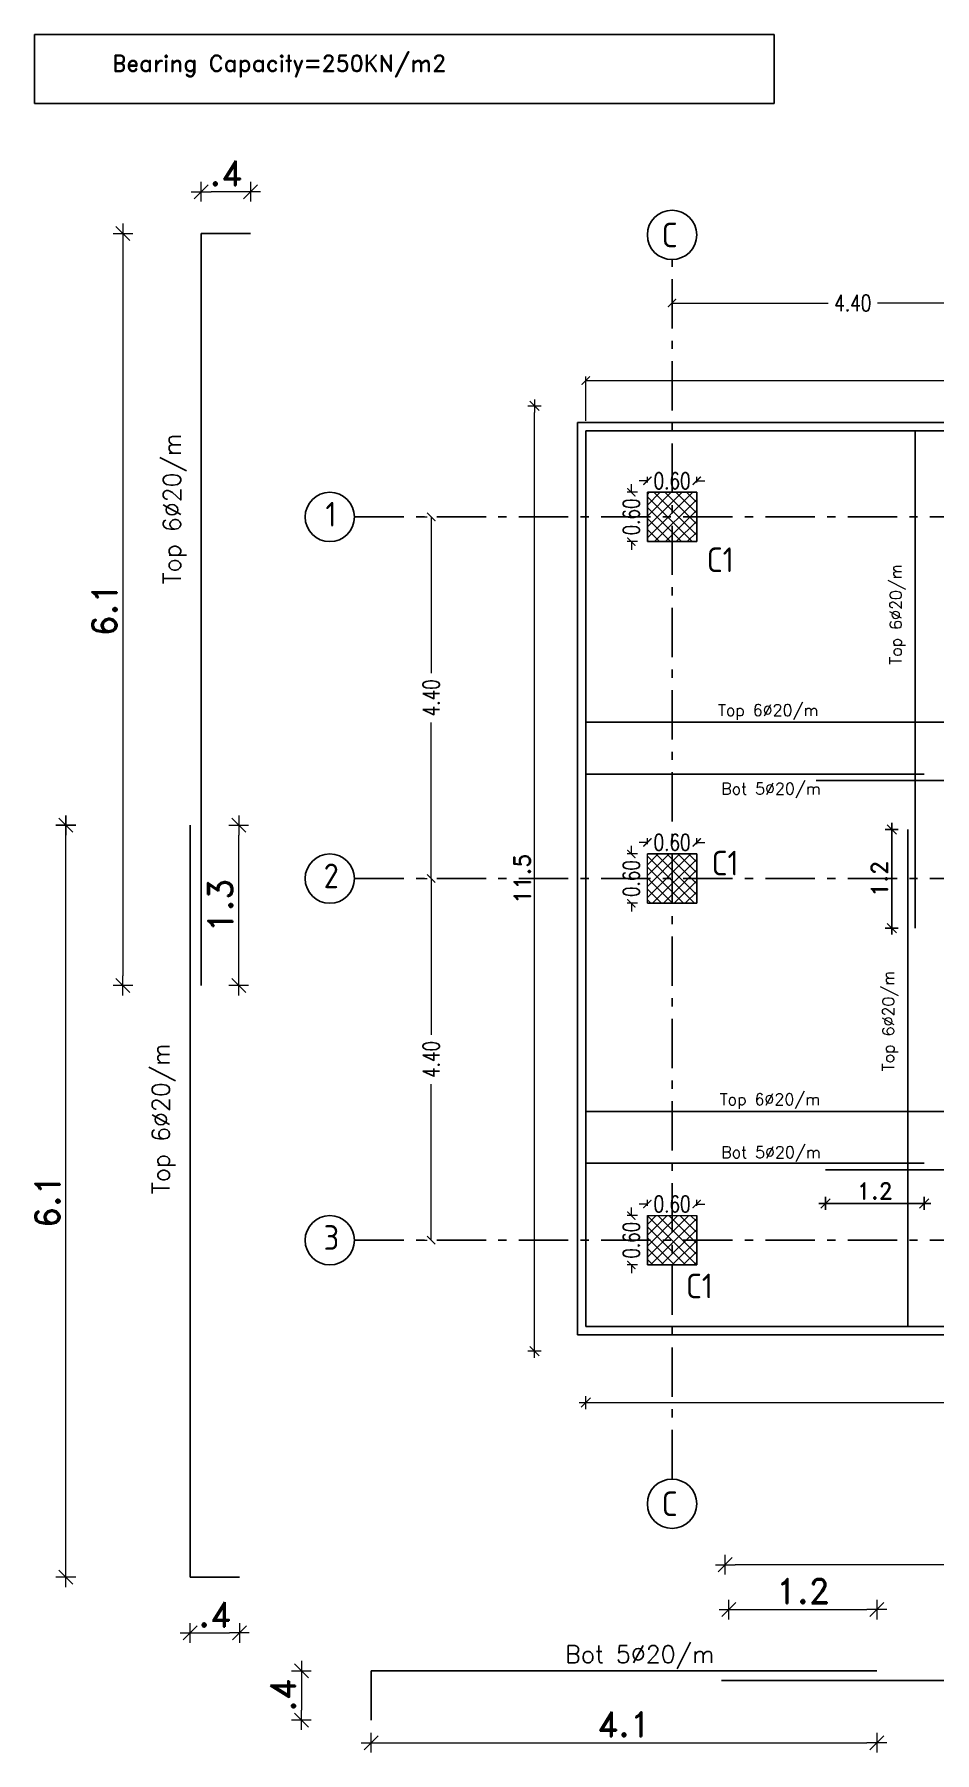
# Model space of a CAD drawing. Extents: x 166525 to 167198, y 178739 to 179747.
# Drawn here: x 166641.5 to 166652.45, y 179528.66 to 179549.57 of the extents above; entities that cross this region are included whole.
import ezdxf

# ---------------------------------------------------------------- set-up
doc = ezdxf.new("R2010")
doc.units = 0
doc.header["$MEASUREMENT"] = 0
doc.linetypes.add('ACAD_ISO10W100', pattern=[18, 12, -3, 0, -3])
doc.linetypes.add('AUSGEZOGEN', pattern=[0])
doc.layers.get('0').update_dxf_attribs({"linetype": 'CONTINUOUS'})
doc.layers.get('DEFPOINTS').update_dxf_attribs({"linetype": 'CONTINUOUS'})
for name, color, linetype in [('axis', 8, 'ACAD_ISO10W100'), ('BEAM-DIM', 4, 'CONTINUOUS'), ('EBENE0', 7, 'AUSGEZOGEN'), ('HATSH', 252, 'CONTINUOUS'), ('outdim', 42, 'CONTINUOUS')]:
    doc.layers.add(name, color=color, linetype=linetype)
doc.layers.add('BEAM', color=6, linetype='CONTINUOUS', lineweight=13)
doc.styles.add('DIM', font='simplex.shx', dxfattribs={"width": 0.75})
doc.styles.add('ISO8', font='iso8')
doc.styles.add('ROMAND10', font='ROMAND.shx', dxfattribs={"height": 0.2})
doc.styles.add('ROMANS', font='romans.shx')
doc.dimstyles.new('1-100-layout', dxfattribs={"dimtxt": 0.2, "dimasz": 0.08, "dimexe": 0.18, "dimexo": 0.0625, "dimgap": 0.05, "dimtad": 1, "dimzin": 12, "dimdsep": 46, "dimtxsty": 'ROMAND10', "dimblk": '2', "dimcen": 0, "dimdle": 0.15, "dimse1": 1, "dimse2": 1, "dimclrd": 256, "dimclre": 9, "dimclrt": 1, "dimazin": 0, "dimtfac": 1, "dimtix": 1, "dimtofl": 0, "dimtmove": 2, "dimatfit": 0, "dimldrblk": '2', "dimfxl": 1, "dimtolj": 1, "dimtzin": 0, "dimlwd": -1, "dimlwe": -1, "dimarcsym": 0})
doc.dimstyles.new('MUTASIM', dxfattribs={"dimscale": 0.9995, "dimtxt": 0.2, "dimasz": 0.1, "dimexe": 0.05, "dimexo": 0.12, "dimgap": 0.05, "dimtad": 0, "dimzin": 0, "dimdsep": 46, "dimtxsty": 'DIM', "dimblk": 'ARCHTICK', "dimcen": 0.09, "dimclrd": 35, "dimclre": 33, "dimclrt": 256, "dimazin": 0, "dimtfac": 1, "dimtofl": 0, "dimtmove": 1, "dimatfit": 3, "dimfxl": 0.18, "dimtolj": 1, "dimtzin": 0, "dimlwd": 13, "dimlwe": 9, "dimarcsym": 0})
pattern_1 = [(45, (160731.91862, 180621.71945), (-0.0662912607, 0.0662912607), []), (135, (160731.91862, 180621.71945), (-0.0662912607, -0.0662912607), [])]

# ---------------------------------------------------------------- blocks, each defined once
blk = doc.blocks.new('_ARCHTICK')
at = {"color": 0, "linetype": 'ByBlock', "const_width": 0.15}
blk.add_lwpolyline([(-0.5, -0.5), (0.5, 0.5)], dxfattribs=at)
blk = doc.blocks.new('*D757')
at = {"layer": 'BEAM', "color": 35, "lineweight": 13, "transparency": 16777216}
for p, q in [((166648.959, 179544.135), (166648.859, 179544.135)), ((166649.559, 179544.135), (166649.659, 179544.135))]:
    blk.add_line(p, q, dxfattribs=at)
at = {"layer": 'BEAM', "color": 33, "lineweight": 9, "transparency": 16777216}
for p, q in [((166648.959, 179544.115), (166648.959, 179544.185)), ((166649.559, 179544.115), (166649.559, 179544.185))]:
    blk.add_line(p, q, dxfattribs=at)
at = {"layer": 'DEFPOINTS', "color": 0, "transparency": 16777216}
for p in [(166649.559, 179544.135), (166648.959, 179543.995), (166649.559, 179543.995)]:
    blk.add_point(p, dxfattribs=at)
at = {"layer": 'BEAM', "color": 35, "lineweight": 13, "transparency": 16777216, "xscale": 0.09995000000000001, "yscale": 0.09995000000000001, "zscale": 0.09995000000000001}
blk.add_blockref('_ARCHTICK', (166648.959, 179544.135), dxfattribs=at)
at = {"layer": 'BEAM', "color": 35, "lineweight": 13, "transparency": 16777216, "xscale": 0.09995000000000001, "yscale": 0.09995000000000001, "zscale": 0.09995000000000001, "rotation": 180}
blk.add_blockref('_ARCHTICK', (166649.559, 179544.135), dxfattribs=at)
at = {"layer": 'BEAM', "transparency": 16777216, "insert": (166649.259, 179544.135), "char_height": 0.1999, "attachment_point": 5, "style": 'DIM'}
blk.add_mtext('\\A1;0.60', dxfattribs=at)
blk = doc.blocks.new('*D758')
at = {"layer": 'BEAM', "color": 33, "lineweight": 9, "transparency": 16777216}
for p, q in [((166648.839, 179543.995), (166648.714, 179543.995)), ((166648.839, 179543.395), (166648.714, 179543.395))]:
    blk.add_line(p, q, dxfattribs=at)
at = {"layer": 'BEAM', "color": 35, "lineweight": 13, "transparency": 16777216}
for p, q in [((166648.764, 179543.995), (166648.764, 179544.095)), ((166648.764, 179543.395), (166648.764, 179543.295))]:
    blk.add_line(p, q, dxfattribs=at)
at = {"layer": 'DEFPOINTS', "color": 0, "transparency": 16777216}
for p in [(166648.764, 179543.995), (166648.959, 179543.995), (166648.959, 179543.395)]:
    blk.add_point(p, dxfattribs=at)
at = {"layer": 'BEAM', "color": 35, "lineweight": 13, "transparency": 16777216, "xscale": 0.09995000000000001, "yscale": 0.09995000000000001, "zscale": 0.09995000000000001}
for p, rotation in [((166648.764, 179543.995), 270), ((166648.764, 179543.395), 90)]:
    blk.add_blockref('_ARCHTICK', p, dxfattribs=dict(at, rotation=rotation))
at = {"layer": 'BEAM', "transparency": 16777216, "insert": (166648.764, 179543.695), "char_height": 0.1999, "attachment_point": 5, "rotation": 90, "style": 'DIM'}
blk.add_mtext('\\A1;0.60', dxfattribs=at)
blk = doc.blocks.new('*D747')
at = {"layer": 'BEAM', "color": 33, "lineweight": 9, "transparency": 16777216}
for p, q in [((166648.959, 179535.315), (166648.959, 179535.385)), ((166649.559, 179535.315), (166649.559, 179535.385))]:
    blk.add_line(p, q, dxfattribs=at)
at = {"layer": 'BEAM', "color": 35, "lineweight": 13, "transparency": 16777216}
for p, q in [((166648.959, 179535.335), (166648.859, 179535.335)), ((166649.559, 179535.335), (166649.659, 179535.335))]:
    blk.add_line(p, q, dxfattribs=at)
at = {"layer": 'DEFPOINTS', "color": 0, "transparency": 16777216}
for p in [(166648.959, 179535.195), (166649.559, 179535.335), (166649.559, 179535.195)]:
    blk.add_point(p, dxfattribs=at)
at = {"layer": 'BEAM', "color": 35, "lineweight": 13, "transparency": 16777216, "xscale": 0.09995000000000001, "yscale": 0.09995000000000001, "zscale": 0.09995000000000001}
blk.add_blockref('_ARCHTICK', (166648.959, 179535.335), dxfattribs=at)
at = {"layer": 'BEAM', "color": 35, "lineweight": 13, "transparency": 16777216, "xscale": 0.09995000000000001, "yscale": 0.09995000000000001, "zscale": 0.09995000000000001, "rotation": 180}
blk.add_blockref('_ARCHTICK', (166649.559, 179535.335), dxfattribs=at)
at = {"layer": 'BEAM', "transparency": 16777216, "insert": (166649.259, 179535.335), "char_height": 0.1999, "attachment_point": 5, "style": 'DIM'}
blk.add_mtext('\\A1;0.60', dxfattribs=at)
blk = doc.blocks.new('*D748')
at = {"layer": 'BEAM', "color": 33, "lineweight": 9, "transparency": 16777216}
for p, q in [((166648.839, 179535.195), (166648.714, 179535.195)), ((166648.839, 179534.595), (166648.714, 179534.595))]:
    blk.add_line(p, q, dxfattribs=at)
at = {"layer": 'BEAM', "color": 35, "lineweight": 13, "transparency": 16777216}
for p, q in [((166648.764, 179535.195), (166648.764, 179535.295)), ((166648.764, 179534.595), (166648.764, 179534.495))]:
    blk.add_line(p, q, dxfattribs=at)
at = {"layer": 'DEFPOINTS', "color": 0, "transparency": 16777216}
for p in [(166648.764, 179535.195), (166648.959, 179535.195), (166648.959, 179534.595)]:
    blk.add_point(p, dxfattribs=at)
at = {"layer": 'BEAM', "color": 35, "lineweight": 13, "transparency": 16777216, "xscale": 0.09995000000000001, "yscale": 0.09995000000000001, "zscale": 0.09995000000000001}
for p, rotation in [((166648.764, 179535.195), 270), ((166648.764, 179534.595), 90)]:
    blk.add_blockref('_ARCHTICK', p, dxfattribs=dict(at, rotation=rotation))
at = {"layer": 'BEAM', "transparency": 16777216, "insert": (166648.764, 179534.895), "char_height": 0.1999, "attachment_point": 5, "rotation": 90, "style": 'DIM'}
blk.add_mtext('\\A1;0.60', dxfattribs=at)
blk = doc.blocks.new('*D749')
at = {"layer": 'BEAM', "color": 35, "lineweight": 13, "transparency": 16777216}
for p, q in [((166648.959, 179539.735), (166648.859, 179539.735)), ((166649.559, 179539.735), (166649.659, 179539.735))]:
    blk.add_line(p, q, dxfattribs=at)
at = {"layer": 'BEAM', "color": 33, "lineweight": 9, "transparency": 16777216}
for p, q in [((166648.959, 179539.715), (166648.959, 179539.785)), ((166649.559, 179539.715), (166649.559, 179539.785))]:
    blk.add_line(p, q, dxfattribs=at)
at = {"layer": 'DEFPOINTS', "color": 0, "transparency": 16777216}
for p in [(166649.559, 179539.735), (166648.959, 179539.595), (166649.559, 179539.595)]:
    blk.add_point(p, dxfattribs=at)
at = {"layer": 'BEAM', "color": 35, "lineweight": 13, "transparency": 16777216, "xscale": 0.09995000000000001, "yscale": 0.09995000000000001, "zscale": 0.09995000000000001}
blk.add_blockref('_ARCHTICK', (166648.959, 179539.735), dxfattribs=at)
at = {"layer": 'BEAM', "color": 35, "lineweight": 13, "transparency": 16777216, "xscale": 0.09995000000000001, "yscale": 0.09995000000000001, "zscale": 0.09995000000000001, "rotation": 180}
blk.add_blockref('_ARCHTICK', (166649.559, 179539.735), dxfattribs=at)
at = {"layer": 'BEAM', "transparency": 16777216, "insert": (166649.259, 179539.735), "char_height": 0.1999, "attachment_point": 5, "style": 'DIM'}
blk.add_mtext('\\A1;0.60', dxfattribs=at)
blk = doc.blocks.new('*D750')
at = {"layer": 'BEAM', "color": 33, "lineweight": 9, "transparency": 16777216}
for p, q in [((166648.839, 179539.595), (166648.714, 179539.595)), ((166648.839, 179538.995), (166648.714, 179538.995))]:
    blk.add_line(p, q, dxfattribs=at)
at = {"layer": 'BEAM', "color": 35, "lineweight": 13, "transparency": 16777216}
for p, q in [((166648.764, 179539.595), (166648.764, 179539.695)), ((166648.764, 179538.995), (166648.764, 179538.895))]:
    blk.add_line(p, q, dxfattribs=at)
at = {"layer": 'DEFPOINTS', "color": 0, "transparency": 16777216}
for p in [(166648.764, 179539.595), (166648.959, 179539.595), (166648.959, 179538.995)]:
    blk.add_point(p, dxfattribs=at)
at = {"layer": 'BEAM', "color": 35, "lineweight": 13, "transparency": 16777216, "xscale": 0.09995000000000001, "yscale": 0.09995000000000001, "zscale": 0.09995000000000001}
for p, rotation in [((166648.764, 179539.595), 270), ((166648.764, 179538.995), 90)]:
    blk.add_blockref('_ARCHTICK', p, dxfattribs=dict(at, rotation=rotation))
at = {"layer": 'BEAM', "transparency": 16777216, "insert": (166648.764, 179539.295), "char_height": 0.1999, "attachment_point": 5, "rotation": 90, "style": 'DIM'}
blk.add_mtext('\\A1;0.60', dxfattribs=at)
blk = doc.blocks.new('*D753')
at = {"layer": 'BEAM', "color": 33, "lineweight": 9, "transparency": 16777216}
for p, q in [((166649.259, 179546.417), (166649.259, 179546.348)), ((166653.659, 179546.417), (166653.659, 179546.348))]:
    blk.add_line(p, q, dxfattribs=at)
at = {"layer": 'BEAM', "color": 35, "lineweight": 13, "transparency": 16777216}
for p, q in [((166649.259, 179546.298), (166651.159, 179546.298)), ((166653.659, 179546.298), (166651.759, 179546.298))]:
    blk.add_line(p, q, dxfattribs=at)
at = {"layer": 'DEFPOINTS', "color": 0, "transparency": 16777216}
for p in [(166649.259, 179546.298), (166653.659, 179546.298), (166653.659, 179546.298)]:
    blk.add_point(p, dxfattribs=at)
at = {"layer": 'BEAM', "color": 35, "lineweight": 13, "transparency": 16777216, "xscale": 0.09995000000000001, "yscale": 0.09995000000000001, "zscale": 0.09995000000000001, "rotation": 180}
blk.add_blockref('_ARCHTICK', (166649.259, 179546.298), dxfattribs=at)
at = {"layer": 'BEAM', "color": 35, "lineweight": 13, "transparency": 16777216, "xscale": 0.09995000000000001, "yscale": 0.09995000000000001, "zscale": 0.09995000000000001}
blk.add_blockref('_ARCHTICK', (166653.659, 179546.298), dxfattribs=at)
at = {"layer": 'BEAM', "transparency": 16777216, "insert": (166651.459, 179546.298), "char_height": 0.1999, "attachment_point": 5, "style": 'DIM'}
blk.add_mtext('\\A1;4.40', dxfattribs=at)
blk = doc.blocks.new('*D755')
at = {"layer": 'BEAM', "color": 33, "lineweight": 9, "transparency": 16777216}
for p, q in [((166646.209, 179539.295), (166646.279, 179539.295)), ((166646.209, 179534.895), (166646.279, 179534.895))]:
    blk.add_line(p, q, dxfattribs=at)
at = {"layer": 'BEAM', "color": 35, "lineweight": 13, "transparency": 16777216}
for p, q in [((166646.329, 179539.295), (166646.329, 179537.394)), ((166646.329, 179534.895), (166646.329, 179536.795))]:
    blk.add_line(p, q, dxfattribs=at)
at = {"layer": 'DEFPOINTS', "color": 0, "transparency": 16777216}
for p in [(166646.329, 179539.295), (166646.329, 179539.295), (166646.329, 179534.895)]:
    blk.add_point(p, dxfattribs=at)
at = {"layer": 'BEAM', "color": 35, "lineweight": 13, "transparency": 16777216, "xscale": 0.09995000000000001, "yscale": 0.09995000000000001, "zscale": 0.09995000000000001}
for p, rotation in [((166646.329, 179539.295), 90), ((166646.329, 179534.895), 270)]:
    blk.add_blockref('_ARCHTICK', p, dxfattribs=dict(at, rotation=rotation))
at = {"layer": 'BEAM', "transparency": 16777216, "insert": (166646.329, 179537.095), "char_height": 0.1999, "attachment_point": 5, "rotation": 90, "style": 'DIM'}
blk.add_mtext('\\A1;4.40', dxfattribs=at)
blk = doc.blocks.new('*D756')
at = {"layer": 'BEAM', "color": 33, "lineweight": 9, "transparency": 16777216}
for p, q in [((166646.209, 179543.695), (166646.279, 179543.695)), ((166646.209, 179539.295), (166646.279, 179539.295))]:
    blk.add_line(p, q, dxfattribs=at)
at = {"layer": 'BEAM', "color": 35, "lineweight": 13, "transparency": 16777216}
for p, q in [((166646.329, 179543.695), (166646.329, 179541.794)), ((166646.329, 179539.295), (166646.329, 179541.195))]:
    blk.add_line(p, q, dxfattribs=at)
at = {"layer": 'DEFPOINTS', "color": 0, "transparency": 16777216}
for p in [(166646.329, 179543.695), (166646.329, 179543.695), (166646.329, 179539.295)]:
    blk.add_point(p, dxfattribs=at)
at = {"layer": 'BEAM', "color": 35, "lineweight": 13, "transparency": 16777216, "xscale": 0.09995000000000001, "yscale": 0.09995000000000001, "zscale": 0.09995000000000001}
for p, rotation in [((166646.329, 179543.695), 90), ((166646.329, 179539.295), 270)]:
    blk.add_blockref('_ARCHTICK', p, dxfattribs=dict(at, rotation=rotation))
at = {"layer": 'BEAM', "transparency": 16777216, "insert": (166646.329, 179541.495), "char_height": 0.1999, "attachment_point": 5, "rotation": 90, "style": 'DIM'}
blk.add_mtext('\\A1;4.40', dxfattribs=at)
blk = doc.blocks.new('*D784')
at = {"layer": 'BEAM', "color": 33, "lineweight": 9, "transparency": 16777216}
for p, q in [((166648.209, 179544.865), (166648.209, 179545.405)), ((166659.109, 179544.865), (166659.109, 179545.405))]:
    blk.add_line(p, q, dxfattribs=at)
at = {"layer": 'BEAM', "color": 35, "lineweight": 13, "transparency": 16777216}
for p, q in [((166648.209, 179545.355), (166653.302, 179545.355)), ((166659.109, 179545.355), (166654.016, 179545.355))]:
    blk.add_line(p, q, dxfattribs=at)
at = {"layer": 'DEFPOINTS', "color": 0, "transparency": 16777216}
for p in [(166648.209, 179545.355), (166648.209, 179544.745), (166659.109, 179544.745)]:
    blk.add_point(p, dxfattribs=at)
at = {"layer": 'BEAM', "color": 35, "lineweight": 13, "transparency": 16777216, "xscale": 0.09995000000000001, "yscale": 0.09995000000000001, "zscale": 0.09995000000000001, "rotation": 180}
blk.add_blockref('_ARCHTICK', (166648.209, 179545.355), dxfattribs=at)
at = {"layer": 'BEAM', "color": 35, "lineweight": 13, "transparency": 16777216, "xscale": 0.09995000000000001, "yscale": 0.09995000000000001, "zscale": 0.09995000000000001}
blk.add_blockref('_ARCHTICK', (166659.109, 179545.355), dxfattribs=at)
at = {"layer": 'BEAM', "transparency": 16777216, "insert": (166653.659, 179545.355), "char_height": 0.1999, "attachment_point": 5, "style": 'DIM'}
blk.add_mtext('\\A1;10.90', dxfattribs=at)
blk = doc.blocks.new('2')
for p, q in [((1, 0), (-1, 0)), ((0.71, 0.71), (-0.71, -0.71)), ((0, 1), (0, -1))]:
    blk.add_line(p, q)
blk = doc.blocks.new('*D833')
at = {"transparency": 16777216}
blk.add_line((166651.206, 179535.344), (166652.246, 179535.344), dxfattribs=at)
at = {"layer": 'DEFPOINTS', "color": 0, "linetype": 'Continuous', "transparency": 16777216}
for p in [(166652.326, 179535.832), (166651.126, 179535.753), (166652.326, 179535.344)]:
    blk.add_point(p, dxfattribs=at)
at = {"linetype": 'Continuous', "transparency": 16777216, "xscale": 0.08, "yscale": 0.08, "zscale": 0.08, "rotation": 180}
blk.add_blockref('2', (166651.126, 179535.344), dxfattribs=at)
at = {"linetype": 'Continuous', "transparency": 16777216, "xscale": 0.08, "yscale": 0.08, "zscale": 0.08}
blk.add_blockref('2', (166652.326, 179535.344), dxfattribs=at)
at = {"color": 1, "linetype": 'Continuous', "transparency": 16777216, "insert": (166651.726, 179535.494), "char_height": 0.2, "attachment_point": 5, "style": 'ROMAND10'}
blk.add_mtext('\\A1;1.2', dxfattribs=at)
blk = doc.blocks.new('*D834')
at = {"transparency": 16777216}
blk.add_line((166651.931, 179539.814), (166651.931, 179538.773), dxfattribs=at)
at = {"layer": 'DEFPOINTS', "color": 0, "linetype": 'Continuous', "transparency": 16777216}
for p in [(166652.127, 179539.894), (166651.931, 179538.693), (166652.218, 179538.693)]:
    blk.add_point(p, dxfattribs=at)
at = {"linetype": 'Continuous', "transparency": 16777216, "xscale": 0.08, "yscale": 0.08, "zscale": 0.08}
for p, rotation in [((166651.931, 179539.894), 90), ((166651.931, 179538.693), 270)]:
    blk.add_blockref('2', p, dxfattribs=dict(at, rotation=rotation))
at = {"color": 1, "linetype": 'Continuous', "transparency": 16777216, "insert": (166651.781, 179539.293), "char_height": 0.2, "attachment_point": 5, "rotation": 90, "style": 'ROMAND10'}
blk.add_mtext('\\A1;1.2', dxfattribs=at)
blk = doc.blocks.new('*D843')
at = {"layer": 'BEAM', "transparency": 16777216}
blk.add_line((166648.289, 179532.919), (166659.029, 179532.919), dxfattribs=at)
at = {"layer": 'DEFPOINTS', "color": 0, "transparency": 16777216}
for p in [(166648.209, 179533.845), (166659.109, 179533.845), (166659.109, 179532.919)]:
    blk.add_point(p, dxfattribs=at)
at = {"layer": 'BEAM', "transparency": 16777216, "xscale": 0.08, "yscale": 0.08, "zscale": 0.08, "rotation": 180}
blk.add_blockref('2', (166648.209, 179532.919), dxfattribs=at)
at = {"layer": 'BEAM', "transparency": 16777216, "xscale": 0.08, "yscale": 0.08, "zscale": 0.08}
blk.add_blockref('2', (166659.109, 179532.919), dxfattribs=at)
at = {"layer": 'BEAM', "color": 1, "transparency": 16777216, "insert": (166653.659, 179533.069), "char_height": 0.2, "attachment_point": 5, "style": 'ROMAND10'}
blk.add_mtext('\\A1;10.9', dxfattribs=at)
blk = doc.blocks.new('*D844')
at = {"layer": 'BEAM', "transparency": 16777216}
blk.add_line((166647.586, 179533.625), (166647.586, 179544.965), dxfattribs=at)
at = {"layer": 'DEFPOINTS', "color": 0, "transparency": 16777216}
for p in [(166647.586, 179545.045), (166648.109, 179545.045), (166648.109, 179533.545)]:
    blk.add_point(p, dxfattribs=at)
at = {"layer": 'BEAM', "transparency": 16777216, "xscale": 0.08, "yscale": 0.08, "zscale": 0.08}
for p, rotation in [((166647.586, 179545.045), 90), ((166647.586, 179533.545), 270)]:
    blk.add_blockref('2', p, dxfattribs=dict(at, rotation=rotation))
at = {"layer": 'BEAM', "color": 1, "transparency": 16777216, "insert": (166647.436, 179539.295), "char_height": 0.2, "attachment_point": 5, "rotation": 90, "style": 'ROMAND10'}
blk.add_mtext('\\A1;11.5', dxfattribs=at)

msp = doc.modelspace()

# ---------------------------------------------------------------- hatches: boundary and pattern name
at = {"layer": 'HATSH'}
h = msp.add_hatch(dxfattribs=at)
h.set_pattern_fill('ANSI37', color=256, scale=0.75, style=0)
h.set_pattern_definition(pattern_1)
h.paths.add_polyline_path([(166649.55889, 179543.39463), (166649.55889, 179543.99463), (166648.95889, 179543.99463), (166648.95889, 179543.39463)])
h = msp.add_hatch(dxfattribs=at)
h.set_pattern_fill('ANSI37', color=256, scale=0.75, style=0)
h.set_pattern_definition(pattern_1)
h.paths.add_polyline_path([(166657.75889, 179539.59463), (166657.75889, 179538.99463), (166658.35889, 179538.99463), (166658.35889, 179539.59463)])
h.paths.add_polyline_path([(166653.95889, 179539.59463), (166653.35889, 179539.59463), (166653.35889, 179538.99463), (166653.95889, 179538.99463)])
h.paths.add_polyline_path([(166648.95889, 179538.99463), (166649.55889, 179538.99463), (166649.55889, 179539.59463), (166648.95889, 179539.59463)])
h = msp.add_hatch(dxfattribs=at)
h.set_pattern_fill('ANSI37', color=256, scale=0.75, style=0)
h.set_pattern_definition(pattern_1)
h.paths.add_polyline_path([(166658.35889, 179534.59463), (166658.35889, 179535.19463), (166657.75889, 179535.19463), (166657.75889, 179534.59463)])
h.paths.add_polyline_path([(166653.95889, 179534.59463), (166653.95889, 179535.19463), (166653.35889, 179535.19463), (166653.35889, 179534.59463)])
h.paths.add_polyline_path([(166648.95889, 179534.59463), (166649.55889, 179534.59463), (166649.55889, 179535.19463), (166648.95889, 179535.19463)])

# ---------------------------------------------------------------- linework, layer by layer
at = {"color": 2, "linetype": 'Continuous'}
for p, q in [((166643.53108, 179537.99243), (166643.53108, 179547.14507)), ((166643.53108, 179547.14507), (166644.13108, 179547.14507)), ((166648.20889, 179544.74463), (166648.20889, 179533.84463)), ((166659.10889, 179544.74463), (166648.20889, 179544.74463)), ((166652.21756, 179538.69288), (166652.21756, 179544.74463)), ((166654.25493, 179541.19802), (166648.20889, 179541.19802)), ((166652.32552, 179540.56657), (166648.20889, 179540.56657)), ((166656.28994, 179540.48731), (166651.0129, 179540.48731)), ((166643.39522, 179530.79507), (166643.39522, 179539.94377)), ((166652.12699, 179533.84463), (166652.12699, 179539.89377)), ((166654.25493, 179536.46323), (166648.20889, 179536.46323)), ((166652.32552, 179535.83178), (166648.20889, 179535.83178)), ((166656.18553, 179535.75251), (166651.12619, 179535.75251)), ((166648.20889, 179533.84463), (166659.10889, 179533.84463)), ((166643.39522, 179530.79507), (166643.99522, 179530.79507)), ((166651.75035, 179529.65688), (166645.5979, 179529.65688)), ((166645.5979, 179529.65688), (166645.5979, 179529.05688)), ((166657.45037, 179529.53798), (166649.86135, 179529.53798))]:
    msp.add_line(p, q, dxfattribs=at)
at = {"color": 8, "linetype": 'Continuous'}
for p, q in [((166659.20889, 179544.84463), (166648.10889, 179544.84463)), ((166648.10889, 179544.84463), (166648.10889, 179533.74463)), ((166648.10889, 179533.74463), (166659.20889, 179533.74463))]:
    msp.add_line(p, q, dxfattribs=at)
at = {"layer": 'axis', "ltscale": 0.05}
for p, q in [((166649.25889, 179531.98884), (166649.25889, 179546.82648)), ((166645.39583, 179543.69463), (166661.79797, 179543.69463)), ((166645.39583, 179539.29463), (166661.79797, 179539.29463)), ((166645.39583, 179534.89463), (166661.79797, 179534.89463))]:
    msp.add_line(p, q, dxfattribs=at)
at = {"layer": 'BEAM'}
for p, q in [((166644.01108, 179547.65232), (166643.65108, 179547.65232)), ((166642.5796, 179547.02507), (166642.5796, 179538.11243)), ((166641.88443, 179530.91507), (166641.88443, 179539.82377)), ((166643.98751, 179538.11243), (166643.98751, 179539.82377)), ((166657.28537, 179530.9478), (166650.02635, 179530.9478)), ((166650.07135, 179530.40196), (166651.63035, 179530.40196)), ((166643.51522, 179530.11766), (166643.87522, 179530.11766)), ((166644.74972, 179529.53688), (166644.74972, 179529.17688)), ((166645.7179, 179528.78086), (166651.63035, 179528.78086))]:
    msp.add_line(p, q, dxfattribs=at)
for points in [[(166648.95889, 179543.99463), (166649.55889, 179543.99463), (166649.55889, 179543.39463), (166648.95889, 179543.39463)], [(166648.95889, 179539.59463), (166649.55889, 179539.59463), (166649.55889, 179538.99463), (166648.95889, 179538.99463)], [(166648.95889, 179535.19463), (166649.55889, 179535.19463), (166649.55889, 179534.59463), (166648.95889, 179534.59463)]]:
    msp.add_lwpolyline(points, close=True, dxfattribs=at)
at = {"layer": 'EBENE0', "color": 3, "linetype": 'AUSGEZOGEN'}
for p, q in [((166649.55889, 179543.99463), (166648.95889, 179543.99463)), ((166648.95889, 179543.99463), (166648.95889, 179543.39463)), ((166649.55889, 179543.39463), (166649.55889, 179543.99463)), ((166648.95889, 179543.39463), (166649.55889, 179543.39463)), ((166649.55889, 179539.59463), (166648.95889, 179539.59463)), ((166649.55889, 179538.99463), (166649.55889, 179539.59463)), ((166648.95889, 179538.99463), (166649.55889, 179538.99463)), ((166648.95889, 179535.19463), (166648.95889, 179534.59463)), ((166649.55889, 179534.59463), (166649.55889, 179535.19463)), ((166648.95889, 179534.59463), (166649.55889, 179534.59463))]:
    msp.add_line(p, q, dxfattribs=at)
at = {"layer": 'HATSH'}
for centre in [(166649.25889, 179547.12648), (166645.09583, 179543.69463), (166645.09583, 179539.29463), (166645.09583, 179534.89463), (166649.25889, 179531.68884)]:
    msp.add_circle(centre, 0.3, dxfattribs=at)
at = {"layer": 'outdim'}
for p, q in [((166650.50164, 179549.5665), (166641.50164, 179549.5665)), ((166641.50164, 179549.5665), (166641.50164, 179548.7265)), ((166650.50164, 179549.5665), (166650.50164, 179548.7265)), ((166650.50164, 179548.7265), (166641.50164, 179548.7265))]:
    msp.add_line(p, q, dxfattribs=at)

# ---------------------------------------------------------------- block references
at = {"linetype": 'Continuous', "xscale": 0.12, "yscale": 0.12, "zscale": 0.12, "rotation": 90}
msp.add_blockref('2', (166641.88443, 179539.94377), dxfattribs=at)
at = {"layer": 'BEAM', "xscale": 0.12, "yscale": 0.12, "zscale": 0.12}
for p, rotation in [((166643.53108, 179547.65232), 180), ((166642.5796, 179547.14507), 90), ((166643.98751, 179539.94377), 90), ((166642.5796, 179537.99243), 270), ((166643.98751, 179537.99243), 270), ((166649.90635, 179530.9478), 180), ((166641.88443, 179530.79507), 270), ((166649.95135, 179530.40196), 180), ((166643.39522, 179530.11766), 180), ((166644.74972, 179529.65688), 90), ((166644.74972, 179529.05688), 270), ((166645.5979, 179528.78086), 180)]:
    msp.add_blockref('2', p, dxfattribs=dict(at, rotation=rotation))
for p in [(166644.13108, 179547.65232), (166651.75035, 179530.40196), (166643.99522, 179530.11766), (166651.75035, 179528.78086)]:
    msp.add_blockref('2', p, dxfattribs=at)

# ---------------------------------------------------------------- texts
at = {"color": 1, "linetype": 'Continuous', "char_height": 0.3, "attachment_point": 5, "style": 'ROMAND10'}
for s, insert in [('\\A1;.4', (166643.83108, 179547.87732)), ('\\A1;1.2', (166650.85085, 179530.62696)), ('\\A1;4.1', (166648.67413, 179529.00586))]:
    msp.add_mtext(s, dxfattribs=dict(at, insert=insert))
at = {"color": 1, "linetype": 'Continuous', "char_height": 0.3, "attachment_point": 5, "rotation": 90, "style": 'ROMAND10'}
for s, insert in [('\\A1;6.1', (166642.3546, 179542.56875)), ('\\A1;1.3', (166643.76251, 179538.9681)), ('\\A1;6.1', (166641.65943, 179535.36942))]:
    msp.add_mtext(s, dxfattribs=dict(at, insert=insert))
at = {"layer": 'BEAM', "insert": (166643.69522, 179530.34266), "char_height": 0.3, "attachment_point": 5, "style": 'ROMAND10'}
msp.add_mtext('\\A1;.4', dxfattribs=at)
at = {"layer": 'BEAM', "insert": (166644.52472, 179529.35688), "char_height": 0.3, "attachment_point": 5, "rotation": 90, "style": 'ROMAND10'}
msp.add_mtext('\\A1;.4', dxfattribs=at)
at = {"layer": 'BEAM-DIM', "style": 'ROMANS'}
for height, p in [(0.2118577, (166643.28212, 179542.87456)), (0.1412385, (166652.05158, 179541.89763)), (0.1412385, (166651.96101, 179536.95172)), (0.2118577, (166643.14625, 179535.45569))]:
    msp.add_text('Top 6%%C20/m', height=height, rotation=90, dxfattribs=at).set_placement(p)
for s, height, p in [('Top 6%%C20/m', 0.1412385, (166649.81724, 179541.27366)), ('Bot 5%%C20/m', 0.1412385, (166649.85775, 179540.31886)), ('Top 6%%C20/m', 0.1412385, (166649.83865, 179536.53887)), ('Bot 5%%C20/m', 0.1412385, (166649.85775, 179535.89494)), ('Bot 5%%C20/m', 0.2118577, (166647.9587, 179529.75163))]:
    msp.add_text(s, height=height, dxfattribs=at).set_placement(p)
at = {"layer": 'EBENE0', "color": 3, "style": 'ISO8'}
for s, p in [('C', (166649.13356, 179546.97613)), ('1', (166645.04266, 179543.5781)), ('C1', (166649.68133, 179543.02416)), ('C1', (166649.74061, 179539.3338)), ('2', (166645.02116, 179539.1781)), ('3', (166645.02116, 179534.7781)), ('C1', (166649.42859, 179534.18854)), ('C', (166649.13356, 179531.53918))]:
    msp.add_text(s, height=0.3, dxfattribs=at).set_placement(p)
at = {"layer": 'outdim', "insert": (166642.44916, 179549.31468), "char_height": 0.2, "width": 5.225223, "attachment_point": 1, "style": 'ROMAND10'}
msp.add_mtext('Bearing Capacity=250KN/m2', dxfattribs=at)

# ---------------------------------------------------------------- dimensions: what is measured, and where the dimension line sits
at = {"color": 2, "linetype": 'Continuous'}
dim = msp.add_linear_dim(base=(166651.93055, 179538.69288), p1=(166652.12699, 179539.89377), p2=(166652.21756, 179538.69288), angle=90, dimstyle='1-100-layout', override={"dimfxl": 0.18, "dimfxlon": 1}, dxfattribs=at)
dim.commit()
dim.dimension.update_dxf_attribs({"geometry": '*D834', "text_midpoint": (166651.78055, 179539.29333)})
dim = msp.add_linear_dim(base=(166652.32552, 179535.34412), p1=(166651.12619, 179535.75251), p2=(166652.32552, 179535.83178), dimstyle='1-100-layout', override={"dimfxl": 0.18, "dimfxlon": 1}, dxfattribs=at)
dim.commit()
dim.dimension.update_dxf_attribs({"geometry": '*D833', "text_midpoint": (166651.72585, 179535.49412)})
at = {"layer": 'BEAM'}
for base, p1, p2, picture, middle in [((166653.65889, 179546.29754), (166649.25889, 179546.29754), (166653.65889, 179546.29754), '*D753', (166651.45889, 179546.29754)), ((166648.20889, 179545.35484), (166659.10889, 179544.74463), (166648.20889, 179544.74463), '*D784', (166653.65889, 179545.35484)), ((166649.55889, 179544.13458), (166648.95889, 179543.99463), (166649.55889, 179543.99463), '*D757', (166649.25889, 179544.13458)), ((166649.55889, 179539.73458), (166648.95889, 179539.59463), (166649.55889, 179539.59463), '*D749', (166649.25889, 179539.73458)), ((166649.55889, 179535.33458), (166648.95889, 179535.19463), (166649.55889, 179535.19463), '*D747', (166649.25889, 179535.33458))]:
    dim = msp.add_linear_dim(base=base, p1=p1, p2=p2, dimstyle='MUTASIM', dxfattribs=at)
    dim.commit()
    dim.dimension.update_dxf_attribs({"geometry": picture, "text_midpoint": middle})
dim = msp.add_linear_dim(base=(166647.58632, 179545.04463), p1=(166648.10889, 179533.54463), p2=(166648.10889, 179545.04463), angle=90, dimstyle='1-100-layout', override={"dimfxl": 0.18, "dimfxlon": 1}, dxfattribs=at)
dim.commit()
dim.dimension.update_dxf_attribs({"geometry": '*D844', "text_midpoint": (166647.43632, 179539.29463)})
for base, p1, p2, picture, middle in [((166648.76397, 179543.99463), (166648.95889, 179543.39463), (166648.95889, 179543.99463), '*D758', (166648.76397, 179543.69463)), ((166646.32909, 179543.69463), (166646.32909, 179539.29463), (166646.32909, 179543.69463), '*D756', (166646.32909, 179541.49463)), ((166648.76397, 179539.59463), (166648.95889, 179538.99463), (166648.95889, 179539.59463), '*D750', (166648.76397, 179539.29463)), ((166646.32909, 179539.29463), (166646.32909, 179534.89463), (166646.32909, 179539.29463), '*D755', (166646.32909, 179537.09463)), ((166648.76397, 179535.19463), (166648.95889, 179534.59463), (166648.95889, 179535.19463), '*D748', (166648.76397, 179534.89463))]:
    dim = msp.add_linear_dim(base=base, p1=p1, p2=p2, angle=90, dimstyle='MUTASIM', dxfattribs=at)
    dim.commit()
    dim.dimension.update_dxf_attribs({"geometry": picture, "text_midpoint": middle})
dim = msp.add_linear_dim(base=(166659.10889, 179532.91942), p1=(166648.20889, 179533.84463), p2=(166659.10889, 179533.84463), dimstyle='1-100-layout', override={"dimfxl": 0.18, "dimfxlon": 1}, dxfattribs=at)
dim.commit()
dim.dimension.update_dxf_attribs({"geometry": '*D843', "text_midpoint": (166653.65889, 179533.06942)})

doc.saveas('drawing.dxf')
